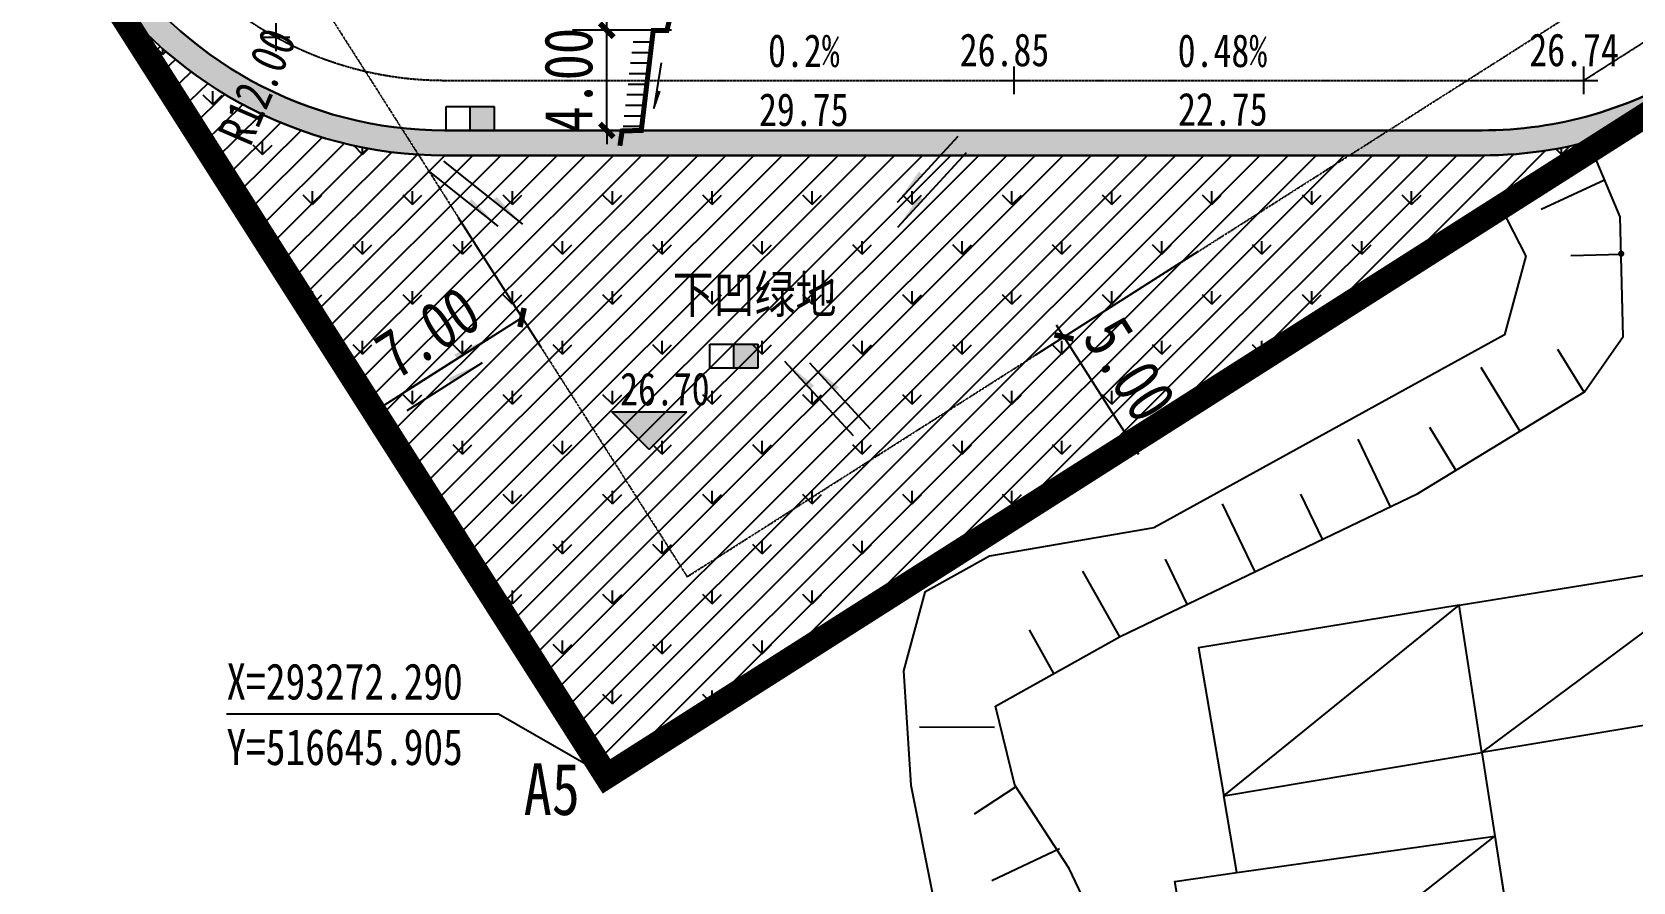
# Model space of a CAD drawing. Extents: x 1977 to 1034874806, y 3985 to 587211952.
# Drawn here: x 516622956 to 516686908, y 293268067 to 293302036 of the extents above; entities that cross this region are included whole.
import ezdxf
from ezdxf.xclip import XClip

# ---------------------------------------------------------------- set-up
doc = ezdxf.new("R2010")
doc.units = 0
doc.header["$LTSCALE"] = 10
doc.header["$MEASUREMENT"] = 0
doc.header["$XCLIPFRAME"] = 0
doc.linetypes.add('ACAD_ISO04W100', pattern=[30, 24, -3, 0, -3])
doc.linetypes.add('红线参照$0$DIVIDE2', pattern=[0.625, 0.25, -0.125, 0, -0.125, 0, -0.125])
for name, color, linetype in [('01-标注_尺寸', 3, 'Continuous'), ('02-TEXT_房间', 7, 'Continuous'), ('DIM_ELEV', 3, 'Continuous'), ('DIM_SYMB', 3, 'Continuous'), ('M-用地 地形图', 8, 'Continuous'), ('M-用地 建筑退线', 5, 'Continuous'), ('M-用地 红线', 20, 'ACAD_ISO04W100'), ('M-用地 红线坐标', 140, 'Continuous'), ('M-绿化 填充 实土109', 126, 'Continuous'), ('M-绿化 首层轮廓', 197, 'Continuous'), ('M-道路 边线', 2, 'Continuous'), ('PUB_TEXT', 7, 'Continuous'), ('SPACE_HATCH', 8, 'Continuous'), ('TWT_雨水口', 4, 'Continuous'), ('X-地形图$0$GCD', 1, 'Continuous'), ('竖向', 3, 'Continuous'), ('透水铺装', 32, 'Continuous'), ('道路中心线', 1, 'Continuous'), ('道路横断面示意', 7, 'Continuous')]:
    doc.layers.add(name, color=color, linetype=linetype)
doc.styles.add('-黑体', font='simhei.ttf', dxfattribs={"width": 0.8})
doc.styles.add('黑', font='simhei.ttf', dxfattribs={"width": 0.8})
doc.styles.add('黑体', font='simhei.ttf', dxfattribs={"width": 0.8})
doc.styles.add('黑体_T3', font='simhei.ttf', dxfattribs={"width": 0.8})
doc.dimstyles.new('_TCH_ARCH&&550', dxfattribs={"dimtxt": 1925, "dimasz": 550, "dimexe": 1375, "dimexo": 0, "dimgap": 550, "dimtad": 1, "dimlfac": 0.001, "dimzin": 0, "dimdsep": 46, "dimtxsty": '黑体_T3', "dimblk": 'ARCHTICK', "dimcen": 0.09, "dimclrt": 7, "dimazin": 2, "dimtfac": 1, "dimtix": 1, "dimtmove": 2, "dimatfit": 3, "dimfxl": 0, "dimtolj": 1, "dimtzin": 0, "dimarcsym": 0})

# ---------------------------------------------------------------- blocks, each defined once
blk = doc.blocks.new('A$C29D53FC1')
at = {"layer": '道路横断面示意'}
h = blk.add_hatch(color=256, dxfattribs=at)
h.dxf.hatch_style = 1
h.paths.add_polyline_path([(857, -125), (531, -20), (523, -76)])
for p, q in [((0, 0), (857, -125)), ((857, -125), (531, -20))]:
    blk.add_line(p, q, dxfattribs=at)
blk = doc.blocks.new('X-地形图$0$BC200')
at = {"linetype": 'Continuous', "const_width": 0.25, "flags": 128}
blk.add_lwpolyline([(-0.125, 0, 1), (0.125, 0, 1)], format="xyb", close=True, dxfattribs=at)
blk = doc.blocks.new('X-地形图$0$A$C7BFD1BD2')
at = {"layer": 'X-地形图$0$GCD', "linetype": 'Continuous', "xscale": 0.5, "yscale": 0.5, "zscale": 0.5}
blk.add_blockref('X-地形图$0$BC200', (-613.563, -456.825), dxfattribs=at)
blk = doc.blocks.new('dixingtu')
at = {"linetype": 'Continuous'}
for p, q in [((516683240, 293294959), (516685771, 293296130)), ((516686431, 293293146), (516684431, 293293094)), ((516684952, 293287646), (516683910, 293289353)), ((516680828, 293288644), (516682391, 293286083)), ((516679830, 293284521), (516678788, 293286228)), ((516675912, 293285770), (516677211, 293283065)), ((516674506, 293281767), (516673641, 293283570)), ((516670503, 293283173), (516671802, 293280468)), ((516669098, 293279170), (516668232, 293280973)), ((516664924, 293280485), (516666394, 293277870)), ((516663778, 293276400), (516662799, 293278144)), ((516658408, 293274266), (516661408, 293274253)), ((516662262, 293271868), (516660586, 293270778)), ((516661292, 293268127), (516664003, 293269412))]:
    blk.add_line(p, q, dxfattribs=at)
blk.add_lwpolyline([(516833602, 293391772), (516765370, 293498958), (516746042, 293503250), (516570155, 293391286), (516645905, 293272290)], close=True)
at = {"linetype": 'Continuous', "flags": 128}
for points in [[(516665780, 293265664), (516664388, 293268600), (516662222, 293271931), (516661449, 293275092), (516666420, 293277884), (516678309, 293283592), (516684976, 293287661), (516686516, 293289864), (516686391, 293294644), (516685263, 293297344)], [(516681624, 293295027), (516682632, 293293078), (516681775, 293289936), (516667772, 293282225), (516661199, 293281082), (516658627, 293279654), (516657769, 293276512), (516658055, 293271942), (516658913, 293267658)], [(516680874, 293273238), (516691247, 293280961)], [(516670565, 293271509), (516679960, 293279124)], [(516671087, 293268441), (516670565, 293271509)], [(516669852, 293260792), (516681392, 293269903)]]:
    blk.add_lwpolyline(points, dxfattribs=at)
for points in [[(516679960, 293279124), (516691247, 293280961), (516692131, 293275126), (516680874, 293273238)], [(516679960, 293279124), (516669558, 293277431), (516670565, 293271509), (516680874, 293273238)], [(516680874, 293273238), (516682680, 293261613), (516693908, 293263388), (516692131, 293275126)], [(516671087, 293268441), (516681392, 293269903), (516682514, 293262680), (516669852, 293260792), (516668611, 293268090)]]:
    blk.add_lwpolyline(points, close=True, dxfattribs=at)
at = {"linetype": 'Continuous', "xscale": 1000, "yscale": 1000, "zscale": 1000}
blk.add_blockref('X-地形图$0$A$C7BFD1BD2', (517300000, 293750000), dxfattribs=at)
blk = doc.blocks.new('$TwtSys$00000424')
at = {"layer": 'TWT_雨水口', "linetype": 'ByBlock'}
for p, q in [((-600, 300), (600, 300)), ((-600, -300), (-600, 300)), ((0, -300), (0, 300)), ((600, 300), (600, -300)), ((600, -300), (-600, -300))]:
    blk.add_line(p, q, dxfattribs=at)
blk.add_solid([(0, 300), (600, 300), (0, -300), (600, -300)], dxfattribs=at)
blk = doc.blocks.new('_ArchTick')
at = {"color": 0, "linetype": 'ByBlock', "const_width": 0.4}
blk.add_lwpolyline([(-0.5, -0.5), (0.5, 0.5)], dxfattribs=at)
blk = doc.blocks.new('*D333')
at = {"layer": '01-标注_尺寸', "color": 0, "lineweight": -2, "transparency": 16777216}
for p, q in [((516648495, 293312004), (516644540, 293312004)), ((516645915, 293302104), (516645915, 293312004)), ((516648495, 293302104), (516644540, 293302104))]:
    blk.add_line(p, q, dxfattribs=at)
at = {"layer": 'Defpoints', "color": 0, "transparency": 16777216}
for p in [(516645915, 293312004), (516648495, 293312004), (516648495, 293302104)]:
    blk.add_point(p, dxfattribs=at)
at = {"layer": '01-标注_尺寸', "color": 0, "lineweight": -2, "transparency": 16777216, "xscale": 550, "yscale": 550, "zscale": 550}
for p, rotation in [((516645915, 293312004), 90), ((516645915, 293302104), 270)]:
    blk.add_blockref('_ArchTick', p, dxfattribs=dict(at, rotation=rotation))
at = {"layer": '01-标注_尺寸', "color": 7, "transparency": 16777216, "insert": (516644392, 293307054), "char_height": 1925, "attachment_point": 5, "rotation": 90, "style": '黑体_T3'}
blk.add_mtext('\\A1;9.90', dxfattribs=at)
blk = doc.blocks.new('*D334')
at = {"layer": '01-标注_尺寸', "color": 0, "lineweight": -2, "transparency": 16777216}
for p, q in [((516648495, 293302104), (516644540, 293302104)), ((516645915, 293302104), (516645915, 293302654)), ((516645915, 293298104), (516645915, 293302104)), ((516648495, 293298104), (516644540, 293298104)), ((516645915, 293298104), (516645915, 293297554))]:
    blk.add_line(p, q, dxfattribs=at)
at = {"layer": 'Defpoints', "color": 0, "transparency": 16777216}
for p in [(516645915, 293302104), (516648495, 293302104), (516648495, 293298104)]:
    blk.add_point(p, dxfattribs=at)
at = {"layer": '01-标注_尺寸', "color": 0, "lineweight": -2, "transparency": 16777216, "xscale": 550, "yscale": 550, "zscale": 550}
for p, rotation in [((516645915, 293302104), 270), ((516645915, 293298104), 90)]:
    blk.add_blockref('_ArchTick', p, dxfattribs=dict(at, rotation=rotation))
at = {"layer": '01-标注_尺寸', "color": 7, "transparency": 16777216, "insert": (516644392, 293300104), "char_height": 1925, "attachment_point": 5, "rotation": 90, "style": '黑体_T3'}
blk.add_mtext('\\A1;4.00', dxfattribs=at)
blk = doc.blocks.new('*D351')
at = {"layer": '01-标注_尺寸', "color": 0, "lineweight": -2, "transparency": 16777216}
for p, q in [((516639985, 293294625), (516643270, 293289465)), ((516634080, 293290866), (516637364, 293285706)), ((516636626, 293286866), (516642531, 293290625))]:
    blk.add_line(p, q, dxfattribs=at)
at = {"layer": 'Defpoints', "color": 0, "transparency": 16777216}
for p in [(516639985, 293294625), (516634080, 293290866), (516642531, 293290625)]:
    blk.add_point(p, dxfattribs=at)
at = {"layer": '01-标注_尺寸', "color": 0, "lineweight": -2, "transparency": 16777216, "xscale": 550, "yscale": 550, "zscale": 550}
for p, rotation in [((516642531, 293290625), 32.47985267300697), ((516636626, 293286866), 212.479852673007)]:
    blk.add_blockref('_ArchTick', p, dxfattribs=dict(at, rotation=rotation))
at = {"layer": '01-标注_尺寸', "color": 7, "transparency": 16777216, "insert": (516638761, 293290031), "char_height": 1925, "attachment_point": 5, "rotation": 32.47985, "style": '黑体_T3'}
blk.add_mtext('\\A1;7.00', dxfattribs=at)
blk = doc.blocks.new('*D352')
at = {"layer": '01-标注_尺寸', "color": 0, "lineweight": -2, "transparency": 16777216}
for p, q in [((516669541, 293293263), (516663019, 293289111)), ((516664179, 293289850), (516663883, 293290314)), ((516664179, 293289850), (516666864, 293285632)), ((516672226, 293289045), (516665704, 293284893)), ((516666864, 293285632), (516667159, 293285168))]:
    blk.add_line(p, q, dxfattribs=at)
at = {"layer": 'Defpoints', "color": 0, "transparency": 16777216}
for p in [(516669541, 293293263), (516672226, 293289045), (516666864, 293285632)]:
    blk.add_point(p, dxfattribs=at)
at = {"layer": '01-标注_尺寸', "color": 0, "lineweight": -2, "transparency": 16777216, "xscale": 550, "yscale": 550, "zscale": 550}
for p, rotation in [((516664179, 293289850), 302.4795465725665), ((516666864, 293285632), 122.4795465725665)]:
    blk.add_blockref('_ArchTick', p, dxfattribs=dict(at, rotation=rotation))
at = {"layer": '01-标注_尺寸', "color": 7, "transparency": 16777216, "insert": (516666806, 293288559), "char_height": 1925, "attachment_point": 5, "rotation": 302.47955, "style": '黑体_T3'}
blk.add_mtext('\\A1;5.00', dxfattribs=at)

msp = doc.modelspace()

# ---------------------------------------------------------------- hatches: boundary and pattern name
at = {"layer": 'DIM_ELEV'}
msp.add_hatch(color=256, dxfattribs=at).paths.add_polyline_path([(516647612.176, 293285353.007), (516646112.176, 293286853.007), (516649112.176, 293286853.007)])
at = {"layer": 'DIM_SYMB'}
for points in [[(516657520.684, 293295218.981), (516658535.462, 293296323.62), (516658388.177, 293296458.923)], [(516641563.101, 293294273.959), (516640390.21, 293295209.013), (516640514.884, 293295365.398)], [(516642554.039, 293294355.598), (516641381.148, 293295290.652), (516641505.822, 293295447.038)], [(516657532.833, 293294224.76), (516658547.611, 293295329.398), (516658400.326, 293295464.702)], [(516641202.608, 293289790.313), (516639936.823, 293288985.46), (516639829.509, 293289154.232)], [(516640957.399, 293288826.728), (516639691.614, 293288021.876), (516639584.3, 293288190.647)], [(516653034.574, 293288869.903), (516654050.153, 293287766.002), (516654197.34, 293287901.412)], [(516654026.307, 293288798.573), (516655041.887, 293287694.672), (516655189.073, 293287830.082)]]:
    msp.add_hatch(color=256, dxfattribs=at).paths.add_polyline_path(points)
at = {"layer": 'M-绿化 填充 实土109'}
h = msp.add_hatch(dxfattribs=at)
h.set_pattern_fill('GRASS', color=256, scale=1000)
h.set_pattern_definition([(90, (516787822.9, 293424858.4), (-1995.591, 1995.591), [529.16, -3462.02]), (45, (516787823, 293424858.4), (-1995.592, 1995.592), [529.16, -2293.032]), (135, (516787823, 293424858.4), (-1995.592, -1995.592), [529.16, -2293.032])])
h.paths.add_polyline_path([(516686272.52, 293297986.692, -0.081112433), (516680864.558, 293297103.576), (516639439.627, 293297103.576, -0.255770754), (516625119.849, 293304941.482), (516645905, 293272290)])
at = {"layer": 'SPACE_HATCH'}
h = msp.add_hatch(dxfattribs=at)
h.set_pattern_fill('ANGLE', color=256, scale=200, style=0)
h.set_pattern_definition([(0, (0, 0), (0, 698.5), [508, -190.5]), (90, (0, 0), (-698.5, 4e-14), [508, -190.5])])
h.paths.add_polyline_path([(516686272.521, 293297986.692), (516689832.299, 293300252.735), (516689563.8, 293300674.526), (516689456.534, 293300606.244, -0.142675209), (516680864.558, 293298103.576), (516639439.628, 293298103.576, -0.256384689), (516625942.352, 293305511.512), (516625098.81, 293304974.533), (516625119.85, 293304941.482, 0.255770754), (516639439.628, 293297103.576), (516680864.558, 293297103.576, 0.081112433)])
h = msp.add_hatch(dxfattribs=at)
h.set_pattern_fill('ANSI31', color=256, scale=500, style=0)
h.set_pattern_definition([(45, (0, 0), (-561.2660076, 561.2660076), [])])
h.paths.add_polyline_path([(516686272.52, 293297986.692, -0.081112433), (516680864.558, 293297103.576), (516639439.627, 293297103.576, -0.255770754), (516625119.849, 293304941.482), (516645905, 293272290)])

# ---------------------------------------------------------------- linework, layer by layer
at = {"layer": '01-标注_尺寸', "color": 221}
msp.add_lwpolyline([(516631964.996, 293296693.907, 0, 0, 0), (516634271.49, 293302066.12, 363, 0, 0), (516634705.456, 293303076.898, 0, 0, 0)], format="xyseb", dxfattribs=at)
at = {"layer": 'DIM_ELEV'}
for p, q in [((516647612.176, 293285353.007), (516646112.176, 293286853.007)), ((516646112.176, 293286853.007), (516649112.176, 293286853.007)), ((516647612.176, 293285353.007), (516649112.176, 293286853.007))]:
    msp.add_line(p, q, dxfattribs=at)
at = {"layer": 'DIM_SYMB'}
for points in [[(516659942.234, 293297854.963), (516657520.684, 293295218.981)], [(516660271.51, 293297205.951), (516657532.833, 293294224.76)], [(516638764.248, 293296505.263), (516641563.101, 293294273.959)], [(516639388.647, 293296879.115), (516642554.039, 293294355.598)], [(516637786.515, 293287618.182), (516641202.608, 293289790.313)], [(516637936.875, 293286906.12), (516640957.399, 293288826.728)], [(516655775.413, 293285890.701), (516653034.574, 293288869.903)], [(516656449.769, 293286164.35), (516654026.307, 293288798.573)]]:
    msp.add_lwpolyline(points, dxfattribs=at)
at = {"layer": 'M-用地 建筑退线', "linetype": '红线参照$0$DIVIDE2', "lineweight": -3}
msp.add_lwpolyline([(516825011.895, 293392230.907), (516761021.979, 293492753.015), (516747355.048, 293495787.91), (516579819.105, 293389139.924), (516649125.058, 293280266.885)], close=True, dxfattribs=at)
at = {"layer": 'M-用地 红线', "ltscale": 0.05, "const_width": 1000}
msp.add_lwpolyline([(516833602, 293391772), (516765370, 293498958), (516746042, 293503250), (516570155, 293391286), (516645905, 293272290), (516833602, 293391772)], close=True, dxfattribs=at)
msp.add_lwpolyline([(516833602, 293391772), (516765370, 293498958), (516746042, 293503250), (516570155, 293391286), (516645905, 293272290), (516833602, 293391772)], close=True, dxfattribs=at)
at = {"layer": 'M-用地 红线坐标'}
for p, q in [((516641587.351, 293274771.125), (516630722.878, 293274771.125)), ((516645905, 293272290), (516641587.351, 293274771.125))]:
    msp.add_line(p, q, dxfattribs=at)
at = {"layer": 'M-绿化 首层轮廓'}
msp.add_lwpolyline([(516686272.52, 293297986.692, -0.081112433), (516680864.558, 293297103.576), (516639439.627, 293297103.576, -0.255770754), (516625119.849, 293304941.482), (516645905, 293272290), (516686272.52, 293297986.692, -0.081112433)], format="xyb", close=True, dxfattribs=at)
at = {"layer": 'M-道路 边线'}
msp.add_line((516639439.627, 293298103.576), (516680864.558, 293298103.576), dxfattribs=at)
for centre, start, end in [((516639439.627, 293314103.576), 212.4799194, 270), ((516680864.558, 293314103.576), 270, 302.47954615)]:
    msp.add_arc(centre, 16000, start, end, dxfattribs=at)
at = {"layer": '竖向'}
for p, q in [((516632703.634, 293301273.707), (516632703.634, 293302387.457)), ((516632146.759, 293301830.582), (516633260.509, 293301830.582)), ((516661634.256, 293300103.576), (516662748.006, 293300103.576)), ((516662191.131, 293299546.701), (516662191.131, 293300660.451)), ((516684385.68, 293300103.576), (516685499.43, 293300103.576)), ((516684942.555, 293299546.701), (516684942.555, 293300660.451))]:
    msp.add_line(p, q, dxfattribs=at)
for points in [[(516657550.94, 293300103.576, 0, 0, 0), (516651591.057, 293300103.576, 400, 0, 0), (516650091.057, 293300103.576, 0, 0, 0)], [(516666831.162, 293300103.576, 0, 0, 0), (516672791.045, 293300103.576, 400, 0, 0), (516674291.045, 293300103.576, 0, 0, 0)]]:
    msp.add_lwpolyline(points, format="xyseb", dxfattribs=at)
at = {"layer": '透水铺装', "ltscale": 0.02}
msp.add_lwpolyline([(516686272.521, 293297986.692), (516689832.299, 293300252.735), (516689563.8, 293300674.526), (516689456.534, 293300606.244, -0.142675209), (516680864.558, 293298103.576), (516639439.628, 293298103.576, -0.256384689), (516625942.352, 293305511.512), (516625098.81, 293304974.533), (516625119.85, 293304941.482, 0.255770754), (516639439.628, 293297103.576), (516680864.558, 293297103.576, 0.081112433)], format="xyb", close=True, dxfattribs=at)
at = {"layer": '道路中心线', "linetype": 'ACAD_ISO04W100', "ltscale": 0.04}
for p, q in [((516684942.475, 293300103.576), (516751538.316, 293342496.392)), ((516639439.627, 293300103.576), (516684942.475, 293300103.576))]:
    msp.add_line(p, q, dxfattribs=at)
msp.add_arc((516639439.627, 293314103.576), 14000, 212.4799194, 270, dxfattribs=at)
at = {"layer": '道路横断面示意'}
for p, q in [((516646965.707, 293301642.069), (516647716.74, 293301642.341)), ((516646865.22, 293300798.913), (516647616.254, 293300799.184)), ((516646915.464, 293301220.491), (516647666.497, 293301220.763)), ((516646915.464, 293301220.491), (516647432.477, 293301220.678)), ((516646814.976, 293300377.334), (516647566.011, 293300377.606)), ((516646814.976, 293300377.334), (516647432.782, 293300377.558)), ((516646714.488, 293299534.177), (516647465.525, 293299534.449)), ((516646764.732, 293299955.756), (516647515.768, 293299956.028)), ((516646664.244, 293299112.599), (516647415.282, 293299112.871)), ((516646563.765, 293298269.442), (516647314.796, 293298269.714)), ((516646614.001, 293298691.021), (516647365.039, 293298691.293))]:
    msp.add_line(p, q, dxfattribs=at)
at = {"layer": '道路横断面示意', "const_width": 200}
msp.add_lwpolyline([(516648454.285, 293302651.052), (516648318.882, 293302101.626), (516647771.172, 293302099.067), (516647294.996, 293298103.576), (516646529.592, 293298079.9), (516646439.881, 293297486.924)], dxfattribs=at)

# ---------------------------------------------------------------- block references
at = {"layer": 'M-用地 地形图'}
ref = msp.add_blockref('dixingtu', (0.068, -0.106), dxfattribs=at)
XClip(ref).set_block_clipping_path([(516546032.4072857499, 293199999.9999999404), (517191244.7300934196, 293692600.7206964493)])
at = {"layer": 'TWT_雨水口', "xscale": 1.600000000000001, "yscale": 1.600000000000001, "zscale": 1.600000000000001}
for p in [(516640453.658, 293298583.576), (516650989.828, 293289081.03)]:
    msp.add_blockref('$TwtSys$00000424', p, dxfattribs=at)
at = {"layer": '道路横断面示意', "xscale": 2.133333057488375, "yscale": 2.133333057488375, "zscale": 2.133333057488375, "rotation": 269.3076524984485}
msp.add_blockref('A$C29D53FC1', (516648085.745, 293300804.073), dxfattribs=at)

# ---------------------------------------------------------------- texts
at = {"layer": '01-标注_尺寸', "color": 7, "style": '黑体', "width": 0.8}
msp.add_text('R12.00', height=1445.7806, rotation=66.76431653, dxfattribs=at).set_placement((516631676.589, 293297416.279))
at = {"layer": '02-TEXT_房间', "style": '黑', "width": 0.8}
msp.add_text('下凹绿地', height=1500, dxfattribs=at).set_placement((516648546.188, 293290806.283))
at = {"layer": 'M-用地 红线坐标', "color": 140, "style": '-黑体', "width": 0.8}
for s, p in [('X=293272.290', (516630722.878, 293275356.747)), ('Y=516645.905', (516630722.878, 293272739.722))]:
    msp.add_text(s, height=1445.78059, dxfattribs=at).set_placement(p)
at = {"layer": 'M-用地 红线坐标', "style": '黑', "width": 0.8}
msp.add_text('A5', height=2065.4008, dxfattribs=at).set_placement((516642595.173, 293270742.743))
at = {"layer": 'PUB_TEXT', "style": '黑体', "width": 0.8}
msp.add_text('26.70', height=1314.346, dxfattribs=at).set_placement((516646447.812, 293287113.68))
at = {"layer": '竖向', "color": 7, "style": '黑体', "width": 0.8}
for s, p in [('0.2%', (516652358.973, 293300635.96)), ('26.85', (516660015.751, 293300667.477)), ('0.48%', (516668721.019, 293300635.96)), ('26.74', (516682767.175, 293300667.477)), ('29.75', (516651995.682, 293298278.998)), ('22.75', (516668735.787, 293298293.766))]:
    msp.add_text(s, height=1314.346, dxfattribs=at).set_placement(p)

# ---------------------------------------------------------------- dimensions: what is measured, and where the dimension line sits
at = {"layer": '01-标注_尺寸'}
for p1, p2, distance, picture, middle in [((516648495.453, 293302103.576), (516648495.453, 293312003.576), 2579.975, '*D333', (516644392.164, 293307053.576)), ((516648495.453, 293298103.576), (516648495.453, 293302103.576), 2579.975, '*D334', (516644392.164, 293300103.576)), ((516634079.849, 293290866.18), (516639984.912, 293294625.201), -4741.594, '*D351', (516638760.606, 293290030.813)), ((516669541.157, 293293263.131), (516672226.15, 293289045.215), -6356.69, '*D352', (516666806.299, 293288558.658))]:
    dim = msp.add_aligned_dim(p1=p1, p2=p2, distance=distance, dimstyle='_TCH_ARCH&&550', dxfattribs=at)
    dim.commit()
    dim.dimension.update_dxf_attribs({"geometry": picture, "text_midpoint": middle})

doc.saveas('drawing.dxf')
